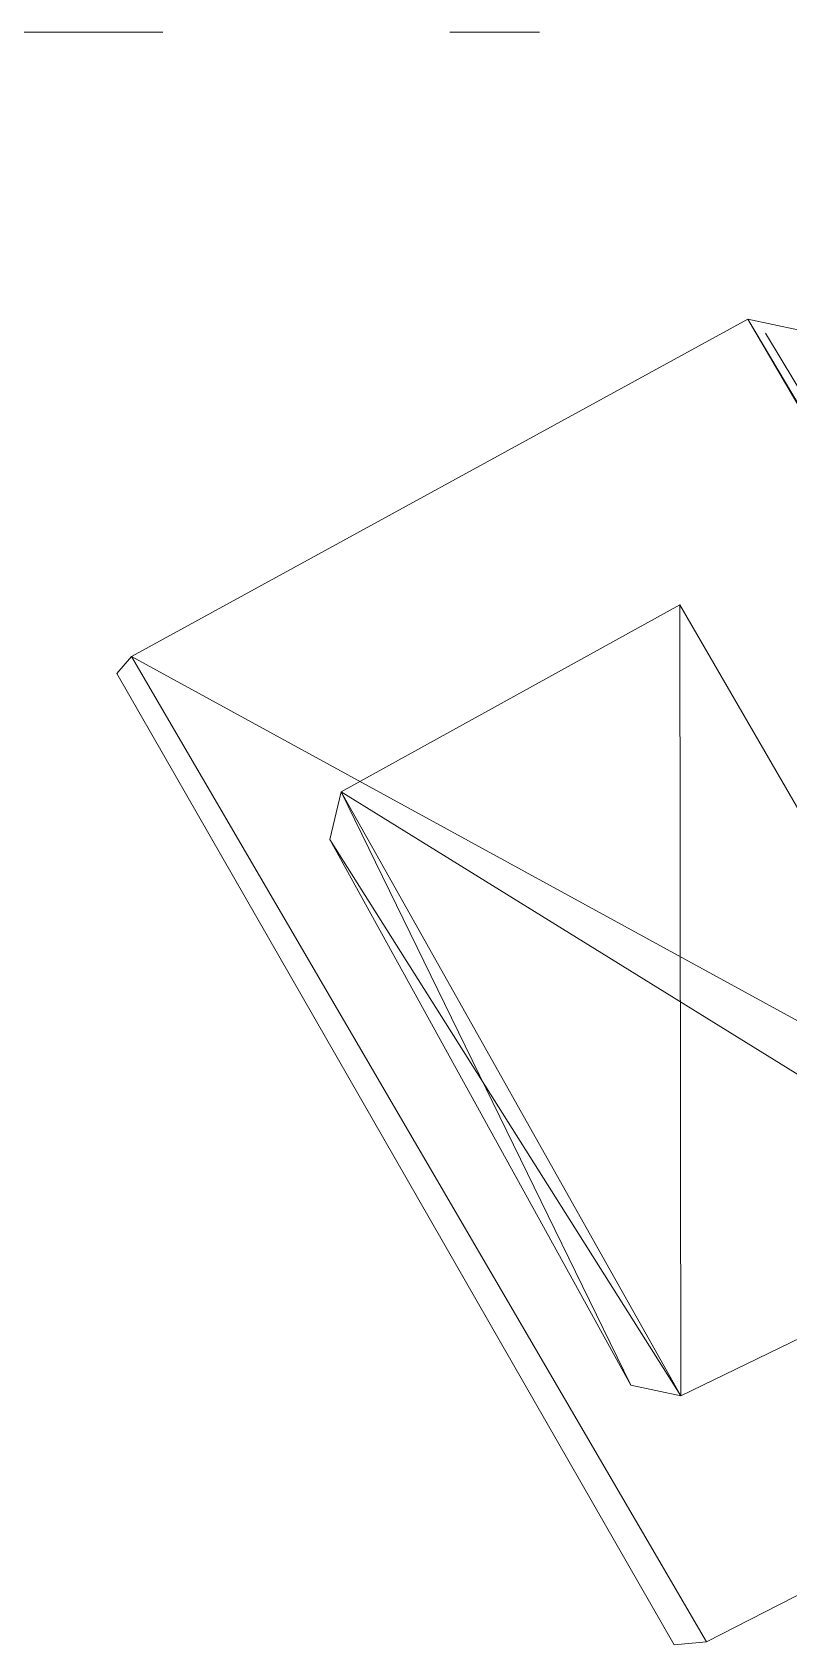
# Paper-space layout '01 Roof Support Layout' of a CAD drawing. Header units: millimetres. Extents: x 5 to 415, y 7 to 290.
# Drawn here: x 110.336 to 112.445, y 114.508 to 119 of the extents above; entities that cross this region are included whole.
import ezdxf

# ---------------------------------------------------------------- set-up
doc = ezdxf.new("R2010")
doc.units = ezdxf.units.MM
doc.linetypes.add('B2_DASH_DOT', pattern=[5.25, 2.8, -0.8, 0.25, -1.4])
doc.layers.add('GA_REFERENCE', color=253, linetype='Continuous')
doc.layers.add('UPPER_ROOF', color=7, linetype='Continuous')

# ---------------------------------------------------------------- blocks, each defined once
blk = doc.blocks.new('SHEET_01_ROOF')
at = {"layer": 'GA_REFERENCE', "lineweight": 5}
for p, q in [((112.3307, 118.2007), (110.6126, 117.2607)), ((112.3307, 118.2007), (110.6126, 117.2607)), ((112.3307, 118.2007), (110.6126, 117.2607)), ((112.47, 118.1706), (112.3307, 118.2007)), ((112.3307, 118.2007), (113.9331, 115.4564)), ((113.9825, 115.4178), (112.3307, 118.2007)), ((112.47, 118.1706), (112.3307, 118.2007)), ((113.9736, 115.5034), (112.3801, 118.1621)), ((112.1411, 117.4049), (111.1967, 116.8836)), ((112.1411, 117.4049), (111.1967, 116.8836)), ((113.1376, 115.6838), (112.1411, 117.4049)), ((113.1376, 115.6838), (112.1411, 117.4049)), ((112.1411, 117.4049), (112.1437, 115.2011)), ((113.1376, 115.6838), (112.1411, 117.4049)), ((112.1437, 115.2011), (112.1411, 117.4049)), ((112.1437, 115.2011), (112.1411, 117.4049)), ((110.6126, 117.2607), (110.5721, 117.2136)), ((110.6126, 117.2607), (110.5721, 117.2136)), ((112.215, 114.5164), (110.6126, 117.2607)), ((110.6126, 117.2607), (113.9825, 115.4178)), ((110.6126, 117.2607), (113.9825, 115.4178)), ((112.215, 114.5164), (110.6126, 117.2607)), ((110.5721, 117.2136), (112.1251, 114.5079)), ((112.1251, 114.5079), (110.5721, 117.2136)), ((110.5721, 117.2136), (112.1251, 114.5079)), ((111.1967, 116.8836), (111.1651, 116.751)), ((111.1967, 116.8836), (111.1651, 116.751)), ((112.1437, 115.2011), (111.1967, 116.8836)), ((112.1437, 115.2011), (111.1967, 116.8836)), ((111.1967, 116.8836), (113.1376, 115.6838)), ((111.1967, 116.8836), (113.1376, 115.6838)), ((112.0044, 115.2311), (111.1967, 116.8836)), ((112.0044, 115.2311), (111.1967, 116.8836)), ((111.1967, 116.8836), (112.1437, 115.2011)), ((111.1967, 116.8836), (112.1437, 115.2011)), ((112.0044, 115.2311), (111.1651, 116.751)), ((111.1651, 116.751), (112.1437, 115.2011)), ((111.1651, 116.751), (112.1437, 115.2011)), ((111.1651, 116.751), (112.0044, 115.2311)), ((113.1376, 115.6838), (112.1437, 115.2011)), ((112.1437, 115.2011), (113.1376, 115.6838)), ((112.1437, 115.2011), (113.1376, 115.6838)), ((112.215, 114.5164), (113.9825, 115.4178)), ((113.9825, 115.4178), (112.215, 114.5164)), ((112.215, 114.5164), (113.9825, 115.4178)), ((112.1437, 115.2011), (112.0044, 115.2311)), ((112.1437, 115.2011), (112.0044, 115.2311)), ((112.1251, 114.5079), (112.215, 114.5164)), ((112.1251, 114.5079), (112.215, 114.5164))]:
    blk.add_line(p, q, dxfattribs=at)
at = {"layer": 'UPPER_ROOF', "linetype": 'B2_DASH_DOT', "lineweight": 18}
blk.add_line((107.9, 119), (173.9, 119), dxfattribs=at)

psp = doc.layouts.new('01 Roof Support Layout')

# ---------------------------------------------------------------- block references
psp.add_blockref('SHEET_01_ROOF', (0, 0))

doc.saveas('drawing.dxf')
